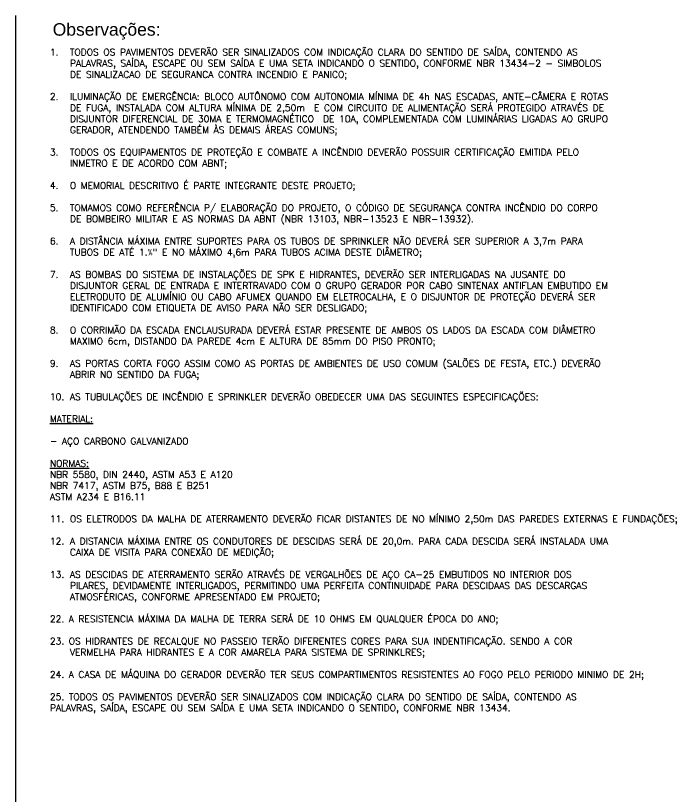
# Model space of a CAD drawing. Header units: millimetres. Extents: x 0 to 114, y 0 to 82.
# Drawn here: x 80.98 to 96.83, y 63.29 to 82.01 of the extents above; entities that cross this region are included whole.
import ezdxf

# ---------------------------------------------------------------- set-up
doc = ezdxf.new("R2010")
doc.units = ezdxf.units.MM
doc.layers.add('CAR-01', color=252, linetype='Continuous')
doc.layers.add('INC-TEXTO', color=7, linetype='Continuous')
doc.styles.add('140-100', font='arial.ttf', dxfattribs={"height": 0.6})
doc.styles.add('60-150', font='ROMANS.SHX', dxfattribs={"height": 0.24})

msp = doc.modelspace()

# ---------------------------------------------------------------- linework, layer by layer
at = {"layer": 'CAR-01'}
msp.add_line((80.976, 82.009), (80.976, 44.899), dxfattribs=at)

# ---------------------------------------------------------------- texts
at = {"layer": 'INC-TEXTO', "style": '140-100'}
msp.add_text('Observações:', height=0.3, dxfattribs=at).set_placement((81.866, 81.527))
at = {"layer": 'INC-TEXTO', "insert": (81.798, 81.211), "char_height": 0.16, "width": 14.65222, "attachment_point": 1, "style": '60-150'}
msp.add_mtext('\\pi-0.48,l0.48,t0.48;1.^ITODOS OS PAVIMENTOS DEVERÃO SER SINALIZADOS COM INDICAÇÃO CLARA DO SENTIDO DE SAÍDA, CONTENDO AS PALAVRAS, SAÍDA, ESCAPE OU SEM SAÍDA E UMA SETA INDICANDO O SENTIDO, CONFORME NBR 13434-2 - SIMBOLOS DE SINALIZACAO DE SEGURANCA CONTRA INCENDIO E PANICO;\\P\\pi-0.24,l0.24;\\P\\pi-0.48,l0.48;2.^IILUMINAÇÃO DE EMERGÊNCIA: BLOCO AUTÔNOMO COM AUTONOMIA MÍNIMA DE 4h NAS ESCADAS, ANTE-CÂMERA E ROTAS DE FUGA, INSTALADA COM ALTURA MÍNIMA DE 2,50m  E COM CIRCUITO DE ALIMENTAÇÃO SERÁ PROTEGIDO ATRAVÉS DE DISJUNTOR DIFERENCIAL DE 30MA E TERMOMAGNÉTICO  DE 10A, COMPLEMENTADA COM LUMINÁRIAS LIGADAS AO GRUPO GERADOR, ATENDENDO TAMBÉM ÀS DEMAIS ÁREAS COMUNS;\\P\\pi-0.24,l0.24;\\P\\pi-0.48,l0.48;3.^ITODOS OS EQUIPAMENTOS DE PROTEÇÃO E COMBATE A INCÊNDIO DEVERÃO POSSUIR CERTIFICAÇÃO EMITIDA PELO INMETRO E DE ACORDO COM ABNT;\\P\\pi-0.24,l0.24;\\P\\pi-0.48,l0.48;4.^IO MEMORIAL DESCRITIVO É PARTE INTEGRANTE DESTE PROJETO;\\P\\pi-0.24,l0.24;\\P\\pi-0.48,l0.48;5.^ITOMAMOS COMO REFERÊNCIA P/ ELABORAÇÃO DO PROJETO, O CÓDIGO DE SEGURANÇA CONTRA INCÊNDIO DO CORPO DE BOMBEIRO MILITAR E AS NORMAS DA ABNT (NBR 13103, NBR-13523 E NBR-13932).\\P\\pi-0.24,l0.24;\\P\\pi-0.48,l0.48;6.^IA DISTÂNCIA MÁXIMA ENTRE SUPORTES PARA OS TUBOS DE SPRINKLER NÃO DEVERÁ SER SUPERIOR A 3,7m PARA TUBOS DE ATÉ 1.¼" E NO MÁXIMO 4,6m PARA TUBOS ACIMA DESTE DIÂMETRO;\\P\\pi0,l0,tz;\\P\\pi-0.48,l0.48,t0.48;7.^IAS BOMBAS DO SISTEMA DE INSTALAÇÕES DE SPK E HIDRANTES, DEVERÃO SER INTERLIGADAS NA JUSANTE DO DISJUNTOR GERAL DE ENTRADA E INTERTRAVADO COM O GRUPO GERADOR POR CABO SINTENAX ANTIFLAN EMBUTIDO EM ELETRODUTO DE ALUMÍNIO OU CABO AFUMEX QUANDO EM ELETROCALHA, E O DISJUNTOR DE PROTEÇÃO DEVERÁ SER IDENTIFICADO COM ETIQUETA DE AVISO PARA NÃO SER DESLIGADO;\\P\\pi-0.24,l0.24;\\P\\pi-0.48,l0.48;8.^IO CORRIMÃO DA ESCADA ENCLAUSURADA DEVERÁ ESTAR PRESENTE DE AMBOS OS LADOS DA ESCADA COM DIÂMETRO MAXIMO 6cm, DISTANDO DA PAREDE 4cm E ALTURA DE 85mm DO PISO PRONTO;\\P\\pi-0.24,l0.24;\\P\\pi-0.48,l0.48;9.^IAS PORTAS CORTA FOGO ASSIM COMO AS PORTAS DE AMBIENTES DE USO COMUM (SALÕES DE FESTA, ETC.) DEVERÃO ABRIR NO SENTIDO DA FUGA;\\P\\pi-0.24,l0.24;\\P\\pi-0.48,l0.48;10.^IAS TUBULAÇÕES DE INCÊNDIO E SPRINKLER DEVERÃO OBEDECER UMA DAS SEGUINTES ESPECIFICAÇÕES:\\P\\pi-0.24,l0.24;\\P{\\LMATERIAL:\\P\\P}- AÇO CARBONO GALVANIZADO\\P\\P{\\LNORMAS:\\P}NBR 5580, DIN 2440, ASTM A53 E A120\\PNBR 7417, ASTM B75, B88 E B251\\PASTM A234 E B16.11\\P\\P\\pi-0.48,l0.48;11.^IOS ELETRODOS DA MALHA DE ATERRAMENTO DEVERÃO FICAR DISTANTES DE NO MÍNIMO 2,50m DAS PAREDES EXTERNAS E FUNDAÇÕES;\\P\\pi-0.24,l0.24;\\P\\pi-0.48,l0.48;12.^IA DISTANCIA MÁXIMA ENTRE OS CONDUTORES DE DESCIDAS SERÁ DE 20,0m. PARA CADA DESCIDA SERÁ INSTALADA UMA CAIXA DE VISITA PARA CONEXÃO DE MEDIÇÃO;\\P\\pi-0.24,l0.24;\\P\\pi-0.48,l0.48;13.^IAS DESCIDAS DE ATERRAMENTO SERÃO ATRAVÉS DE VERGALHÕES DE AÇO CA-25 EMBUTIDOS NO INTERIOR DOS PILARES, DEVIDAMENTE INTERLIGADOS, PERMITINDO UMA PERFEITA CONTINUIDADE PARA DESCIDAAS DAS DESCARGAS ATMOSFÉRICAS, CONFORME APRESENTADO EM PROJETO;\\P\\pi-0.24,l0.24;\\P\\pi0,l0,tz;22. A RESISTENCIA MÁXIMA DA MALHA DE TERRA SERÁ DE 10 OHMS EM QUALQUER ÉPOCA DO ANO;\\P\\P\\pi-0.48,l0.48;23. OS HIDRANTES DE RECALQUE NO PASSEIO TERÃO DIFERENTES CORES PARA SUA INDENTIFICAÇÃO. SENDO A COR VERMELHA PARA HIDRANTES E A COR AMARELA PARA SISTEMA DE SPRINKLRES;\\P\\pi0,l0;\\P24. A CASA DE MÁQUINA DO GERADOR DEVERÃO TER SEUS COMPARTIMENTOS RESISTENTES AO FOGO PELO PERIODO MINIMO DE 2H;\\P\\P25. TODOS OS PAVIMENTOS DEVERÃO SER SINALIZADOS COM INDICAÇÃO CLARA DO SENTIDO DE SAÍDA, CONTENDO AS PALAVRAS, SAÍDA, ESCAPE OU SEM SAÍDA E UMA SETA INDICANDO O SENTIDO, CONFORME NBR 13434.  ', dxfattribs=at)

doc.saveas('drawing.dxf')
